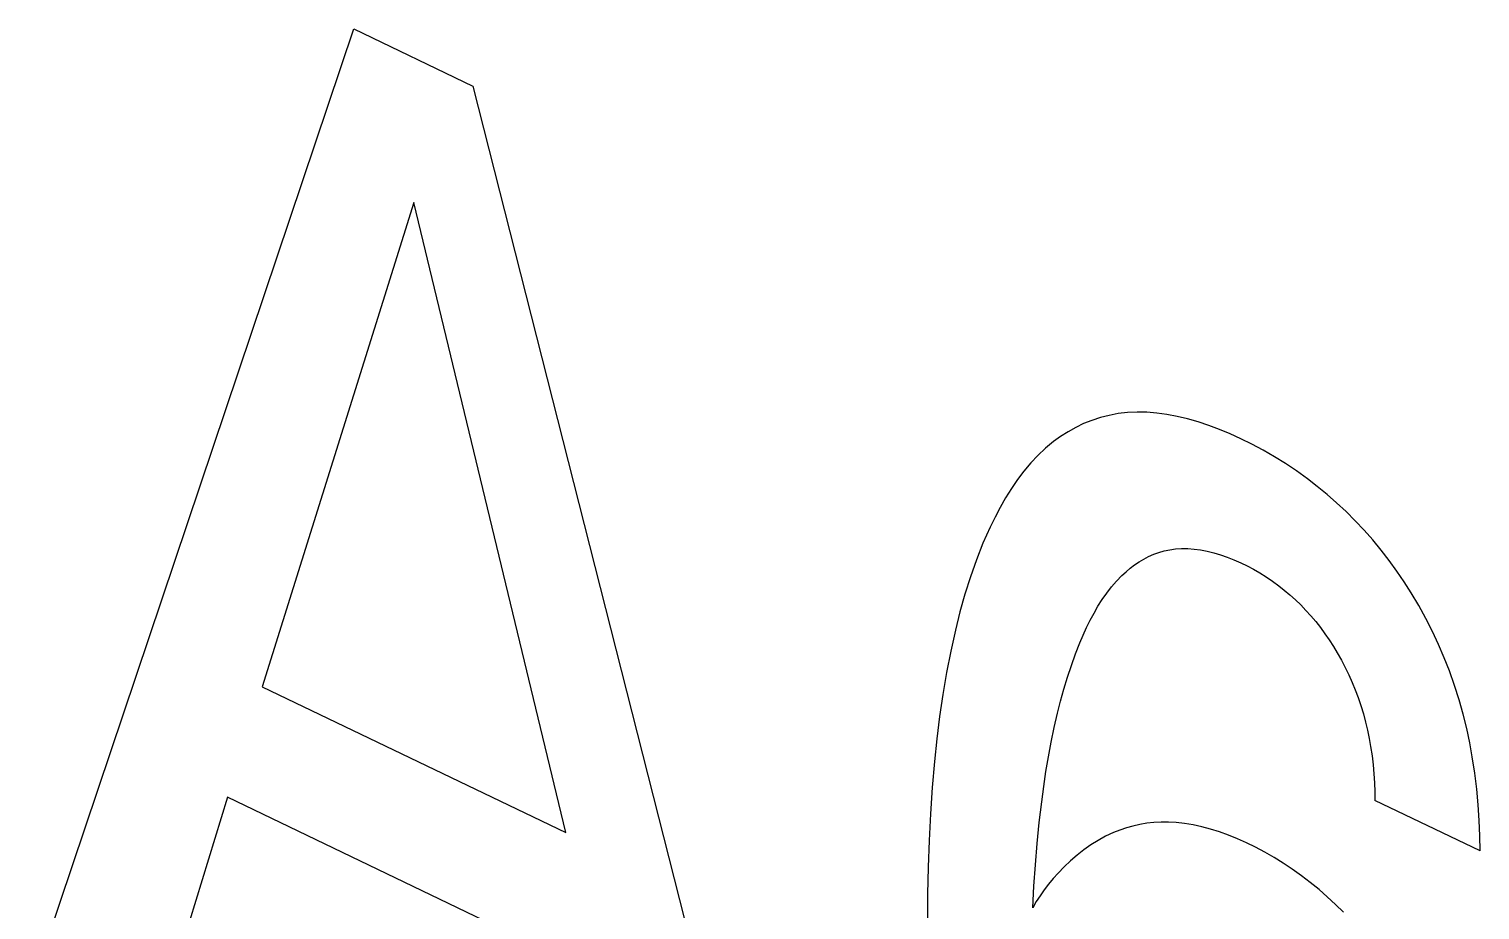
# Model space of a CAD drawing. Extents: x 0 to 420, y 0 to 297.
# Drawn here: x 200.507 to 202.303, y 119.62 to 120.711 of the extents above; entities that cross this region are included whole.
import ezdxf

# ---------------------------------------------------------------- set-up
doc = ezdxf.new("R2010")
doc.units = 0
doc.header["$LTSCALE"] = 23.1
doc.layers.add('40000_ISO', color=7, linetype='CONTINUOUS')

msp = doc.modelspace()

# ---------------------------------------------------------------- linework, layer by layer
at = {"layer": '40000_ISO', "color": 7, "linetype": 'CONTINUOUS'}
for p, q in [((200.5068, 119.5158), (200.9088, 120.7106)), ((200.9088, 120.7106), (201.0561, 120.6398)), ((201.0561, 120.6398), (201.4581, 119.0585)), ((200.9831, 120.4958), (200.7956, 119.8963)), ((201.1713, 119.7157), (200.9831, 120.4958)), ((201.8228, 120.2261), (201.8125, 120.222)), ((201.8333, 120.2295), (201.8228, 120.2261)), ((201.8442, 120.2323), (201.8333, 120.2295)), ((201.8554, 120.2344), (201.8442, 120.2323)), ((201.8669, 120.2357), (201.8554, 120.2344)), ((201.8787, 120.2363), (201.8669, 120.2357)), ((201.8908, 120.2361), (201.8787, 120.2363)), ((201.9031, 120.2351), (201.8908, 120.2361)), ((201.9156, 120.2333), (201.9031, 120.2351)), ((201.9284, 120.2309), (201.9156, 120.2333)), ((201.9412, 120.2278), (201.9284, 120.2309)), ((201.9543, 120.2241), (201.9412, 120.2278)), ((201.9674, 120.2197), (201.9543, 120.2241)), ((201.784, 120.2061), (201.7753, 120.1998)), ((201.7932, 120.212), (201.784, 120.2061)), ((201.8027, 120.2173), (201.7932, 120.212)), ((201.8125, 120.222), (201.8027, 120.2173)), ((201.9806, 120.2148), (201.9674, 120.2197)), ((201.9938, 120.2093), (201.9806, 120.2148)), ((202.007, 120.2033), (201.9938, 120.2093)), ((201.7653, 120.1916), (201.7559, 120.1827)), ((201.7753, 120.1998), (201.7653, 120.1916)), ((202.0209, 120.1965), (202.007, 120.2033)), ((202.0348, 120.1891), (202.0209, 120.1965)), ((202.0487, 120.1811), (202.0348, 120.1891)), ((201.747, 120.1733), (201.7386, 120.1632)), ((201.7559, 120.1827), (201.747, 120.1733)), ((202.0624, 120.1726), (202.0487, 120.1811)), ((202.076, 120.1634), (202.0624, 120.1726)), ((201.7306, 120.1527), (201.7231, 120.1417)), ((201.7386, 120.1632), (201.7306, 120.1527)), ((202.0896, 120.1537), (202.076, 120.1634)), ((202.1018, 120.1443), (202.0896, 120.1537)), ((201.7231, 120.1417), (201.7159, 120.1303)), ((202.1139, 120.1344), (202.1018, 120.1443)), ((202.1258, 120.124), (202.1139, 120.1344)), ((201.7092, 120.1184), (201.7028, 120.1063)), ((201.7159, 120.1303), (201.7092, 120.1184)), ((202.1374, 120.1132), (202.1258, 120.124)), ((201.7028, 120.1063), (201.6967, 120.0938)), ((202.1488, 120.1018), (202.1374, 120.1132)), ((202.1599, 120.09), (202.1488, 120.1018)), ((201.6967, 120.0938), (201.6879, 120.0739)), ((202.1706, 120.078), (202.1599, 120.09)), ((201.6879, 120.0739), (201.6798, 120.0534)), ((201.8993, 120.0603), (201.9057, 120.0627)), ((201.9057, 120.0627), (201.9124, 120.0646)), ((201.9124, 120.0646), (201.9193, 120.066)), ((201.9193, 120.066), (201.9264, 120.067)), ((201.9264, 120.067), (201.9338, 120.0674)), ((201.9338, 120.0674), (201.9415, 120.0674)), ((201.9415, 120.0674), (201.9493, 120.0668)), ((201.9493, 120.0668), (201.9573, 120.0657)), ((201.9573, 120.0657), (201.9654, 120.0642)), ((201.9654, 120.0642), (201.9736, 120.0622)), ((201.9736, 120.0622), (201.9819, 120.0598)), ((202.1808, 120.0655), (202.1706, 120.078)), ((202.1907, 120.0527), (202.1808, 120.0655)), ((201.6798, 120.0534), (201.6723, 120.0324)), ((201.8702, 120.043), (201.8756, 120.0471)), ((201.8756, 120.0471), (201.8812, 120.0509)), ((201.8812, 120.0509), (201.887, 120.0544)), ((201.887, 120.0544), (201.893, 120.0576)), ((201.893, 120.0576), (201.8993, 120.0603)), ((201.9819, 120.0598), (201.9902, 120.0569)), ((201.9902, 120.0569), (201.9986, 120.0536)), ((201.9986, 120.0536), (202.007, 120.0499)), ((202.007, 120.0499), (202.015, 120.046)), ((202.015, 120.046), (202.0229, 120.0418)), ((202.2003, 120.0395), (202.1907, 120.0527)), ((201.6723, 120.0324), (201.6655, 120.0109)), ((201.8471, 120.0199), (201.8534, 120.0271)), ((201.8534, 120.0271), (201.86, 120.034)), ((201.86, 120.034), (201.865, 120.0386)), ((201.865, 120.0386), (201.8702, 120.043)), ((202.0229, 120.0418), (202.0308, 120.0372)), ((202.0308, 120.0372), (202.0386, 120.0322)), ((202.0386, 120.0322), (202.0464, 120.0269)), ((202.0464, 120.0269), (202.0541, 120.0212)), ((202.2094, 120.0261), (202.2003, 120.0395)), ((202.2181, 120.0124), (202.2094, 120.0261)), ((201.6655, 120.0109), (201.6593, 119.9889)), ((201.8356, 120.0043), (201.8412, 120.0123)), ((201.8412, 120.0123), (201.8471, 120.0199)), ((202.0541, 120.0212), (202.061, 120.0158)), ((202.061, 120.0158), (202.0679, 120.01)), ((202.0679, 120.01), (202.0747, 120.0039)), ((202.2274, 119.9967), (202.2181, 120.0124)), ((201.8254, 119.9875), (201.8303, 119.996)), ((201.8303, 119.996), (201.8356, 120.0043)), ((202.0747, 120.0039), (202.0813, 119.9976)), ((202.0813, 119.9976), (202.0877, 119.9909)), ((202.0877, 119.9909), (202.094, 119.984)), ((202.2362, 119.9808), (202.2274, 119.9967)), ((201.6593, 119.9889), (201.6537, 119.9665)), ((201.8162, 119.9696), (201.8206, 119.9786)), ((201.8206, 119.9786), (201.8254, 119.9875)), ((202.094, 119.984), (202.1, 119.9769)), ((202.1, 119.9769), (202.1058, 119.9695)), ((202.2444, 119.9647), (202.2362, 119.9808)), ((201.6537, 119.9665), (201.6479, 119.9404)), ((201.8079, 119.9508), (201.8119, 119.9603)), ((201.8119, 119.9603), (201.8162, 119.9696)), ((202.1058, 119.9695), (202.1113, 119.962)), ((202.1113, 119.962), (202.1167, 119.9542)), ((202.1167, 119.9542), (202.1218, 119.9463)), ((202.252, 119.9485), (202.2444, 119.9647)), ((201.6479, 119.9404), (201.6427, 119.9138)), ((201.7973, 119.9227), (201.8024, 119.9369)), ((201.8024, 119.9369), (201.8079, 119.9508)), ((202.1218, 119.9463), (202.1266, 119.9383)), ((202.1266, 119.9383), (202.1317, 119.9293)), ((202.259, 119.9322), (202.252, 119.9485)), ((201.7925, 119.9083), (201.7973, 119.9227)), ((202.1317, 119.9293), (202.1365, 119.9202)), ((202.1365, 119.9202), (202.141, 119.911)), ((202.2654, 119.9158), (202.259, 119.9322)), ((201.6427, 119.9138), (201.6382, 119.8868)), ((201.7881, 119.8935), (201.7925, 119.9083)), ((202.141, 119.911), (202.1451, 119.9017)), ((202.1451, 119.9017), (202.1489, 119.8924)), ((202.2718, 119.898), (202.2654, 119.9158)), ((200.7956, 119.8963), (201.1713, 119.7157)), ((201.6382, 119.8868), (201.6342, 119.8594)), ((201.7839, 119.8786), (201.7881, 119.8935)), ((202.1489, 119.8924), (202.1524, 119.8831)), ((202.1524, 119.8831), (202.1559, 119.8729)), ((202.2774, 119.8801), (202.2718, 119.898)), ((201.7801, 119.8634), (201.7839, 119.8786)), ((202.1559, 119.8729), (202.159, 119.8627)), ((202.2824, 119.8623), (202.2774, 119.8801)), ((201.6342, 119.8594), (201.6308, 119.8318)), ((201.7724, 119.8278), (201.7761, 119.8457)), ((201.7761, 119.8457), (201.7801, 119.8634)), ((202.159, 119.8627), (202.1617, 119.8525)), ((202.1617, 119.8525), (202.1641, 119.8424)), ((202.2868, 119.8446), (202.2824, 119.8623)), ((201.6308, 119.8318), (201.6279, 119.8038)), ((201.769, 119.8097), (201.7724, 119.8278)), ((202.1641, 119.8424), (202.1662, 119.8323)), ((202.1662, 119.8323), (202.1679, 119.8222)), ((202.2906, 119.8269), (202.2868, 119.8446)), ((201.7659, 119.7913), (201.769, 119.8097)), ((202.1679, 119.8222), (202.1696, 119.8108)), ((202.1696, 119.8108), (202.1709, 119.7995)), ((202.2938, 119.8094), (202.2906, 119.8269)), ((201.6279, 119.8038), (201.6251, 119.7715)), ((202.1709, 119.7995), (202.1718, 119.7883)), ((202.2969, 119.7894), (202.2938, 119.8094)), ((201.7631, 119.7728), (201.7659, 119.7913)), ((202.1718, 119.7883), (202.1725, 119.7772)), ((202.1725, 119.7772), (202.1729, 119.7663)), ((202.2993, 119.7696), (202.2969, 119.7894)), ((200.7526, 119.7596), (200.6554, 119.4443)), ((201.2137, 119.538), (200.7526, 119.7596)), ((201.6251, 119.7715), (201.6229, 119.7389)), ((201.7606, 119.754), (201.7631, 119.7728)), ((202.1729, 119.7663), (202.1731, 119.7556)), ((202.301, 119.75), (202.2993, 119.7696)), ((201.6229, 119.7389), (201.6212, 119.706)), ((201.7576, 119.7282), (201.7606, 119.754)), ((202.3033, 119.693), (202.1731, 119.7556)), ((202.3023, 119.7307), (202.301, 119.75)), ((201.7551, 119.7021), (201.7576, 119.7282)), ((201.8654, 119.7216), (201.8574, 119.7189)), ((201.8736, 119.7239), (201.8654, 119.7216)), ((201.8821, 119.7258), (201.8736, 119.7239)), ((201.8907, 119.7273), (201.8821, 119.7258)), ((201.8996, 119.7283), (201.8907, 119.7273)), ((201.9086, 119.7288), (201.8996, 119.7283)), ((201.9178, 119.7288), (201.9086, 119.7288)), ((201.9272, 119.7283), (201.9178, 119.7288)), ((201.9376, 119.7272), (201.9272, 119.7283)), ((201.9482, 119.7254), (201.9376, 119.7272)), ((201.959, 119.723), (201.9482, 119.7254)), ((201.9698, 119.7201), (201.959, 119.723)), ((201.9808, 119.7166), (201.9698, 119.7201)), ((202.303, 119.7117), (202.3023, 119.7307)), ((201.6212, 119.706), (201.6201, 119.6728)), ((201.7529, 119.6758), (201.7551, 119.7021)), ((201.8304, 119.7061), (201.8214, 119.7005)), ((201.8398, 119.7113), (201.8304, 119.7061)), ((201.8495, 119.7158), (201.8398, 119.7113)), ((201.8574, 119.7189), (201.8495, 119.7158)), ((201.9919, 119.7126), (201.9808, 119.7166)), ((202.0029, 119.7082), (201.9919, 119.7126)), ((202.0141, 119.7032), (202.0029, 119.7082)), ((202.0255, 119.6976), (202.0141, 119.7032)), ((202.3033, 119.693), (202.303, 119.7117)), ((201.8044, 119.6877), (201.7963, 119.6807)), ((201.8127, 119.6943), (201.8044, 119.6877)), ((201.8214, 119.7005), (201.8127, 119.6943)), ((202.0369, 119.6915), (202.0255, 119.6976)), ((202.0483, 119.6849), (202.0369, 119.6915)), ((202.0597, 119.6779), (202.0483, 119.6849)), ((201.6201, 119.6728), (201.6194, 119.6394)), ((201.751, 119.6494), (201.7529, 119.6758)), ((201.7886, 119.6733), (201.7811, 119.6656)), ((201.7963, 119.6807), (201.7886, 119.6733)), ((202.0709, 119.6704), (202.0597, 119.6779)), ((202.0821, 119.6624), (202.0709, 119.6704)), ((201.7495, 119.6228), (201.751, 119.6494)), ((201.7692, 119.6518), (201.7638, 119.6448)), ((201.775, 119.6588), (201.7692, 119.6518)), ((201.7811, 119.6656), (201.775, 119.6588)), ((202.0931, 119.654), (202.0821, 119.6624)), ((202.104, 119.6451), (202.0931, 119.654)), ((201.6194, 119.6394), (201.6193, 119.6057)), ((201.7539, 119.6303), (201.7495, 119.6228)), ((201.7586, 119.6375), (201.7539, 119.6303)), ((201.7638, 119.6448), (201.7586, 119.6375)), ((202.1142, 119.6361), (202.104, 119.6451)), ((202.1244, 119.6268), (202.1142, 119.6361)), ((202.1343, 119.6171), (202.1244, 119.6268))]:
    msp.add_line(p, q, dxfattribs=at)

doc.saveas('drawing.dxf')
